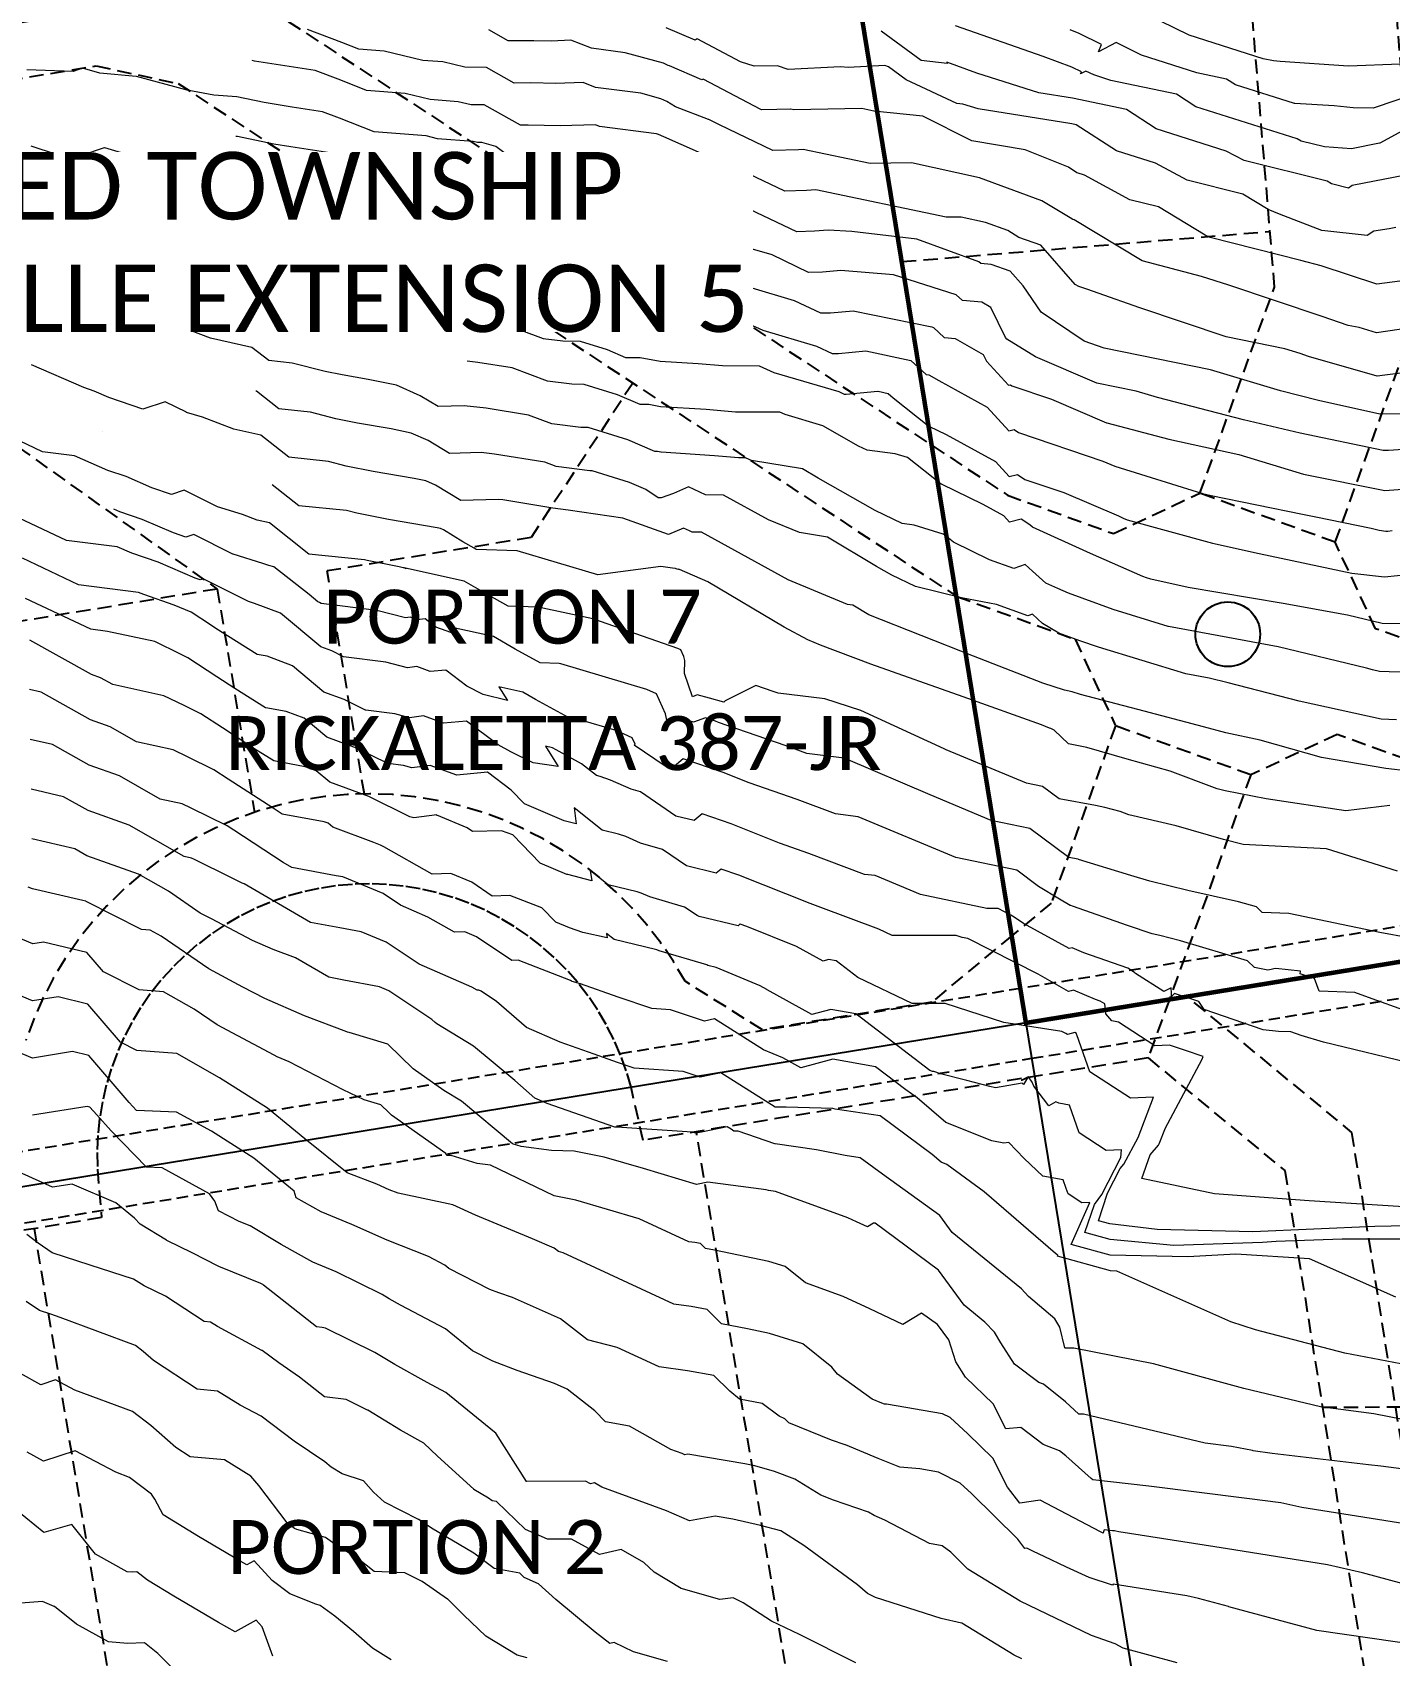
# Model space of a CAD drawing. Header units: metres. Extents: x 5688 to 19740, y -52 to 3406.
# Drawn here: x 7693 to 7994.7, y 1074.4 to 1435.2 of the extents above; entities that cross this region are included whole.
import ezdxf
from ezdxf.enums import TextEntityAlignment as Align

# ---------------------------------------------------------------- set-up
doc = ezdxf.new("R2010")
doc.units = ezdxf.units.M
doc.linetypes.add('DASHED', pattern=[19.05, 12.7, -6.35])
doc.linetypes.add('HIDDEN', pattern=[9.525, 6.35, -3.175])
for name, color, linetype in [('Contours', 7, 'Continuous'), ('DORPNAAM', 7, 'Continuous'), ('ERFNO', 7, 'Continuous'), ('LINES', 7, 'Continuous'), ('ONDERVERDELING', 7, 'Continuous'), ('PLAASGEDEELTES', 7, 'Continuous'), ('SERV', 7, 'Continuous'), ('SITE', 7, 'Continuous')]:
    doc.layers.add(name, color=color, linetype=linetype)
doc.styles.add('CALIBRII', font='calibri.ttf')

# ---------------------------------------------------------------- blocks, each defined once
blk = doc.blocks.new('CONTOURS-CG')
at = {"layer": 'Contours', "color": 253, "lineweight": 9, "true_color": 0xa1a3a5}
for points, elevation in [([(31880.96, 253.3), (31863.1, 252.48), (31863.06, 252.48), (31852.16, 251.18), (31823.5, 246.26), (31823.23, 246.23), (31823.23, 246.23), (31815.5, 246.02), (31814.73, 246.1), (31814.07, 245.87), (31812.25, 245.91), (31800.78, 245.46), (31800.78, 245.46), (31785.61, 246.54), (31784.12, 246.67), (31781.81, 247.1), (31765.34, 252.4), (31755.77, 257.04)], 1447.5), ([(31813.58, 231.53), (31807.71, 228.35), (31807.7, 228.34), (31801.41, 227.11), (31795.43, 227.58), (31790.26, 228.85), (31789.39, 229.32), (31766.83, 236.46), (31766.83, 236.46), (31762.55, 239.23), (31762.54, 239.23), (31747.92, 242.32), (31744.15, 243.53), (31742.42, 244.37), (31741.23, 243.75), (31741.42, 244.24), (31739.3, 245.24), (31732.92, 247.64), (31713.42, 254.48)], 1448.5), ([(31811.32, 209.63), (31809.8, 209.32), (31806.4, 208.85), (31804.92, 207.85), (31794.87, 208.99), (31785.46, 212.57), (31782.95, 213.63), (31777.26, 217.07), (31777.26, 217.07), (31764.88, 220.13), (31757.85, 223.94), (31749.23, 226.67), (31749.22, 226.67), (31740.27, 232.48), (31740.27, 232.48), (31739.3, 232.68), (31718.45, 235.98), (31718.45, 235.98), (31715.05, 237.06), (31715.05, 237.06), (31713.72, 237.19), (31702.45, 242.43), (31698.5, 245.36), (31698.49, 245.36), (31697.73, 245.6), (31689.53, 245.19), (31687.88, 245.37), (31687.88, 245.37), (31676.2, 244.77), (31676.19, 244.77), (31673.83, 245.58), (31668.69, 245.52), (31665.64, 246.47), (31655.99, 251.55), (31655.53, 251.23), (31649.08, 254.04)], 1449.5), ([(31816.59, 187.65), (31807.01, 186.22), (31803.14, 187.38), (31800.69, 187.88), (31800.69, 187.88), (31794.9, 189.86), (31774.17, 196.79), (31768.12, 198.71), (31754.88, 202.2), (31739.77, 211.34), (31739.77, 211.34), (31739.49, 211.41), (31738.88, 211.75), (31732.61, 215.54), (31732.57, 215.56), (31718.72, 220.67), (31703.62, 224), (31694.41, 223.83), (31679.58, 226.96), (31679.58, 226.96), (31678.52, 226.87), (31672.84, 226.74), (31660.94, 232.41), (31658.58, 233.65), (31658.54, 233.62), (31651.19, 236.47), (31649.26, 237.66), (31647.94, 238.23), (31643.47, 239.45), (31633.38, 240.78), (31633.38, 240.78), (31630.64, 241.85), (31630.63, 241.85), (31624.55, 241.63), (31619.04, 241.75), (31615.33, 241.74), (31609.13, 245.22), (31604.35, 245.28), (31599.48, 246.43), (31595, 246.78), (31595, 246.78), (31586.38, 248.85), (31580.76, 249.3), (31580.75, 249.3), (31577, 250.77), (31569.37, 253.66)], 1450.5), ([(31818.09, 168.23), (31807.78, 168.13), (31794.08, 171.15), (31785.64, 173.33), (31770.08, 177.97), (31770.08, 177.97), (31746.45, 182.83), (31746.45, 182.83), (31742.02, 184.34), (31732.43, 190.8), (31728.45, 196.64), (31725.6, 199.91), (31721.37, 201.4), (31719.01, 201.6), (31718.57, 202), (31704.82, 207.02), (31690.36, 208.72), (31685.13, 209.05), (31682.06, 208.78), (31678.12, 208.69), (31667.69, 213.66), (31663.24, 214.97), (31651.46, 220.22), (31651.45, 220.23), (31649.94, 220.23), (31648.94, 220.32), (31647.39, 220.42), (31635.69, 222.57), (31635.69, 222.57), (31627.05, 222.5), (31627.04, 222.5), (31626.8, 222.61), (31626.45, 222.72), (31618.12, 222.91), (31617.98, 222.93), (31615.28, 223.93), (31615.47, 224.11), (31615.47, 224.11), (31615.65, 224.28), (31611.22, 227.62), (31608.09, 228.52), (31607.16, 228.54), (31606.21, 228.76), (31598.26, 229.37), (31598.26, 229.37), (31595.73, 229.98), (31584.2, 230.9), (31584.19, 230.9), (31576.5, 233.91), (31572.69, 235.35), (31565.96, 236.4), (31559.7, 237.38), (31553.68, 238.65), (31553.66, 238.65), (31548.51, 239.07), (31542.61, 240.13), (31531.31, 243.16), (31531.3, 243.16), (31523.17, 243.9), (31523.17, 243.9), (31519.34, 245.03), (31517.23, 244.33), (31506.94, 244.67)], 1451.5), ([(31816.33, 239.55), (31806.23, 236.12), (31801.84, 236.2), (31797.59, 236.69), (31788.86, 237.17), (31788.81, 237.18), (31775.63, 241.35), (31773.69, 242.61), (31773.68, 242.61), (31767.03, 244.01), (31754.75, 247.96), (31749.1, 250.71), (31745.23, 248.69), (31745.84, 250.28), (31740.91, 252.71), (31738.93, 253.55)], 1448), ([(31507.87, 227.78), (31513.49, 225.9), (31519.22, 225.71), (31524.24, 227.39), (31524.24, 227.39), (31533.36, 224.68), (31536.98, 224.35), (31542.03, 223), (31552.18, 221.17), (31553.95, 221.03), (31553.95, 221.02), (31564.01, 218.91), (31565.32, 218.7), (31575.83, 217.07), (31575.83, 217.07), (31576.02, 217.03), (31587.62, 211.98), (31588.21, 211.62), (31589.08, 211.65), (31601.75, 210.23), (31603.89, 209.88), (31619.88, 203.95), (31619.88, 203.95), (31622.13, 203.67), (31628.21, 203.53), (31628.22, 203.53), (31631.38, 202.55), (31633.56, 201.6), (31639.51, 201.65), (31647.56, 200.17), (31652.57, 199.85), (31655.76, 199.58), (31660.62, 199.56), (31668.15, 196.2), (31677.57, 193.41), (31677.57, 193.41), (31683.37, 190.64), (31683.39, 190.64), (31685.6, 190.69), (31690.68, 191.14), (31708.15, 187.56), (31708.51, 187.38), (31710.93, 185.15), (31710.94, 185.15), (31713.35, 184.95), (31719.58, 181.39), (31720.28, 179.95), (31721.14, 179.05), (31725.23, 174.55), (31725.62, 174.66), (31725.97, 174.43), (31734.76, 171.45), (31747.01, 166.2), (31747.02, 166.2), (31760.84, 162.62), (31776.4, 159.2), (31776.4, 159.2), (31790.78, 154.83), (31790.78, 154.83), (31808.85, 151.17), (31814.75, 151.62)], 1452.5), ([(31813.44, 221.29), (31801.62, 218.93), (31800.77, 218.35), (31796.98, 219.35), (31796, 219.94), (31796, 219.94), (31777.57, 224.49), (31773.62, 226.63), (31758.03, 231.56), (31758.03, 231.56), (31751.41, 235.86), (31751.41, 235.86), (31739.41, 238.39), (31731.96, 239.56), (31731.94, 239.57), (31718.17, 243.95), (31711.51, 246.41), (31711.59, 246.1), (31711.58, 246.08), (31705.8, 246.72), (31696.91, 253.3)], 1449), ([(31812.21, 197.73), (31807.08, 197.04), (31794.74, 201.12), (31790.16, 202.32), (31770.05, 207.44), (31768.93, 207.91), (31768.91, 207.91), (31758.52, 214.21), (31758.52, 214.21), (31752.19, 215.77), (31742.08, 221.25), (31740.43, 221.77), (31740.42, 221.78), (31738.53, 223.01), (31728.9, 226.88), (31717.05, 228.87), (31717.05, 228.87), (31706.14, 234.36), (31706.14, 234.36), (31695.28, 235.46), (31692.61, 236.05), (31692.6, 236.06), (31677.48, 235.77), (31676.8, 235.91), (31676.76, 235.91), (31673.7, 235.84), (31670.26, 235.8), (31670.11, 235.85), (31657.29, 242.6), (31657.04, 242.43), (31649.8, 245.53), (31649.57, 245.67), (31648.51, 246.14), (31639.97, 248.46), (31632.47, 249.45), (31632.47, 249.46), (31627.91, 251.23), (31627.9, 251.23), (31623.58, 251.07), (31619.67, 251.15), (31613.99, 251.14), (31609.66, 253.57)], 1450), ([(31506.63, 210.36), (31510.69, 210.26), (31520.04, 207.13), (31521.21, 207.1), (31529.14, 209.74), (31529.14, 209.74), (31536.8, 207.47), (31542.56, 205.27), (31542.57, 205.27), (31555.03, 202.5), (31555.04, 202.5), (31555.57, 202.08), (31556.24, 201.55), (31556.24, 201.55), (31557.94, 201.37), (31568.6, 198.59), (31570.2, 198.27), (31572.66, 197.85), (31572.66, 197.85), (31582.57, 195.8), (31591.03, 192.11), (31593.3, 190.72), (31596.64, 190.83), (31605.42, 189.84), (31611.19, 188.91), (31621.78, 184.98), (31621.78, 184.98), (31626.14, 184.43), (31630, 184.34), (31635.97, 182.49), (31640.07, 180.71), (31643.33, 180.73), (31647.74, 179.92), (31656.19, 179.38), (31661.58, 178.93), (31669.78, 178.89), (31673.06, 177.43), (31687.45, 173.17), (31687.45, 173.17), (31688.67, 172.59), (31689.13, 172.6), (31696.17, 173.23), (31696.23, 173.23), (31698.44, 172.76), (31699.53, 171.76), (31707.51, 165.48), (31711.31, 163.63), (31722.31, 157.62), (31725.37, 154.26), (31727.23, 154.76), (31728.86, 153.65), (31737.53, 150.72), (31749.64, 145.51), (31750.71, 145.03), (31751.59, 144.64), (31770.57, 139.47), (31780.89, 137.16), (31801.52, 132.83), (31808.81, 131.96), (31817.46, 132.84)], 1453.5), ([(31818.91, 178.04), (31808.83, 176.8), (31807.17, 176.55), (31791.92, 180.95), (31790.01, 181.66), (31786.61, 182.67), (31773.57, 185.35), (31773.57, 185.35), (31754.38, 191.75), (31745.15, 195.07), (31742.83, 195.87), (31741.5, 196.31), (31740.85, 196.48), (31740.05, 196.96), (31732.41, 205.69), (31732.41, 205.69), (31727.48, 207.44), (31725.01, 208.93), (31720.05, 210.76), (31714.64, 211.95), (31711.35, 211.89), (31682.35, 218.01), (31682.35, 218.01), (31680.29, 217.82), (31675.48, 217.71), (31662.75, 223.78), (31660.79, 224.36), (31648.56, 229.81), (31647.36, 230.33), (31646.97, 230.43), (31634.3, 232.11), (31634.29, 232.11), (31633.36, 232.48), (31625.51, 232.19), (31618.4, 232.34), (31616.68, 232.34), (31608.61, 236.87), (31605.75, 236.91), (31602.85, 237.59), (31596.63, 238.08), (31596.63, 238.08), (31591.06, 239.42), (31582.48, 240.1), (31582.47, 240.1), (31576.75, 242.34), (31571.03, 244.51), (31566.27, 245.24), (31557.54, 246.62), (31557.09, 246.71)], 1451), ([(31819.44, 160.73), (31809.7, 160.06), (31809.7, 160.06), (31808.52, 160.05), (31790.07, 163.89), (31777.46, 166.89), (31758.34, 171.83), (31753.56, 173.26), (31753.54, 173.26), (31744.85, 175.05), (31744.84, 175.05), (31731.18, 180.9), (31724.85, 184.84), (31724.55, 185.16), (31721.26, 191.86), (31721.25, 191.87), (31719.23, 193.02), (31714.98, 193.37), (31714.97, 193.37), (31713.54, 194.69), (31699.65, 199.08), (31687.9, 200.1), (31683.83, 199.73), (31680.76, 199.66), (31672.63, 203.53), (31665.7, 205.59), (31656.05, 209.89), (31656.03, 209.89), (31652.85, 209.91), (31650.76, 210.08), (31647.48, 210.29), (31637.6, 212.11), (31637.6, 212.11), (31630.31, 212.05), (31630.3, 212.05), (31629.09, 212.58), (31627.34, 213.12), (31620.13, 213.29), (31618.93, 213.44), (31600.23, 220.37), (31599.92, 220.42), (31594.78, 220.99), (31585.91, 221.7), (31576.25, 225.48), (31574.35, 226.2), (31565.64, 227.55), (31561.86, 228.15), (31553.82, 229.84), (31553.81, 229.84), (31553.46, 229.87)], 1452), ([(31528.73, 199.53), (31523.27, 197.7), (31516.77, 199.94), (31512.11, 201.5), (31510.94, 201.53), (31510.94, 201.53), (31497.95, 206.16)], 1454), ([(31817.18, 110.77), (31809.81, 110.9), (31807.65, 110.98), (31806.12, 111.32), (31804.79, 111.66), (31785.18, 116.46), (31760.73, 120.93), (31760.72, 120.93), (31748.46, 124.76), (31738.55, 128.33), (31736.16, 129.39), (31733.51, 130.57), (31730.51, 133.28), (31728.92, 134.73), (31726.37, 133.86), (31720.99, 135.75), (31712.95, 139.67), (31710.71, 141.44), (31710.7, 141.44), (31704.22, 143.48), (31701.58, 143.82), (31701.57, 143.82), (31695.56, 146.71), (31682.85, 153.92), (31679.41, 155.99), (31668.03, 157.81), (31667.51, 158.03), (31666.76, 158.44), (31665.14, 158.46), (31659.81, 158.91), (31648.01, 159.66), (31647.92, 159.67), (31647.15, 159.82), (31646.59, 159.81), (31640.55, 162.43), (31631.77, 165.16), (31630.14, 165.19), (31623.69, 166.01), (31618.5, 167.93), (31609.08, 169.46), (31604.2, 170.01), (31598.38, 169.82), (31594.44, 172.24), (31589.11, 174.56), (31582.88, 175.85), (31577.06, 176.85), (31573.28, 177.6), (31565.97, 179.51), (31565.96, 179.51), (31560.73, 180.05), (31557, 182.99), (31547.77, 185.04), (31537.04, 189.13), (31535.53, 189.59), (31533.54, 190.59), (31526.44, 188.22), (31515.54, 191.97), (31514.8, 192.29), (31514.8, 192.29), (31514.27, 192.48), (31506.93, 195.66)], 1454.5), ([(31577.86, 206.71), (31579.29, 206.41), (31589.33, 202.05), (31590.75, 201.17), (31592.86, 201.24), (31603.59, 200.03), (31607.54, 199.39), (31620.83, 194.47), (31620.83, 194.47), (31624.13, 194.05), (31629.09, 193.94), (31629.11, 193.94), (31633.67, 192.52), (31636.82, 191.16), (31641.42, 191.19), (31647.65, 190.05), (31654.38, 189.62), (31658.67, 189.25), (31665.2, 189.22), (31670.6, 186.82), (31682.51, 183.29), (31682.51, 183.29), (31686.03, 181.61), (31687.37, 181.64), (31693.45, 182.19), (31703.47, 180.07), (31706.9, 176.92), (31706.9, 176.92), (31707.47, 176.88), (31709.68, 175.61), (31720.47, 169.73), (31725.3, 164.41), (31726.42, 164.71), (31727.41, 164.04), (31746.13, 157.71), (31748.8, 156.57), (31748.8, 156.57), (31768.33, 150.53), (31770.28, 150.04), (31790.53, 145.88), (31793.52, 145.33), (31805.82, 142.84), (31807.61, 142.39), (31807.61, 142.38), (31809.09, 142.11), (31809.55, 142.16), (31810.49, 142.3)], 1453), ([(31819.28, 88.19), (31809.08, 89.37), (31794.78, 91.8), (31781.13, 95.69), (31773.52, 97.33), (31768.53, 98.63), (31753.91, 102.51), (31741.23, 105.83), (31741.21, 105.83), (31739.38, 106.46), (31737.65, 106.8), (31732.81, 108.36), (31717.43, 114.36), (31694.15, 123.51), (31690.57, 125.66), (31690.56, 125.66), (31689.4, 125.85), (31676.21, 131.32), (31656.97, 141.91), (31654.9, 141.93), (31654.25, 142.23), (31652.95, 142.84), (31652.94, 142.84), (31649.64, 141.39), (31639.43, 145.06), (31627.32, 146.77), (31623.93, 147.26), (31612.76, 149.07), (31612.75, 149.08), (31611.76, 149.19), (31603.47, 148.92), (31597.85, 152.37), (31595.66, 153.32), (31593.09, 153.85), (31583.93, 155.43), (31577.97, 156.61), (31574.01, 157.64), (31573.99, 157.65), (31565.21, 158.55), (31558.97, 163.48), (31552.96, 164.81), (31545.98, 167.47), (31542.45, 168.54), (31542.43, 168.55), (31537.75, 170.9), (31532.78, 169.25), (31525.16, 171.87), (31521.91, 173.27), (31519.62, 174.06), (31519.62, 174.06), (31508.02, 179.11)], 1455.5), ([(31812.6, 121.57), (31808.3, 121.58), (31808.28, 121.58), (31800.54, 123.48), (31786.24, 126.09), (31765.17, 129.62), (31756.86, 131.46), (31756.86, 131.46), (31755.87, 131.77), (31755.06, 132.06), (31743.43, 137.21), (31730.51, 142.99), (31729.92, 143.53), (31728.03, 144.81), (31725.44, 144.11), (31725.44, 144.11), (31724.16, 145.52), (31719.55, 148.03), (31710.28, 152.55), (31710.23, 152.57), (31702.73, 158.48), (31702.73, 158.49), (31700.02, 159.34), (31693.74, 160.14), (31693.74, 160.14), (31691.82, 161.06), (31683.93, 165.55), (31683.91, 165.56), (31675.51, 168.04), (31674.36, 168.55), (31664.49, 168.6), (31658, 169.15), (31647.83, 169.8), (31645.25, 170.27), (31645.24, 170.27), (31643.33, 170.26), (31638.26, 172.46), (31630.88, 174.75), (31628.14, 174.81), (31622.74, 175.5), (31614.84, 178.42), (31607.25, 179.65), (31604.89, 179.92)], 1454), ([(31811.68, 66.56), (31795.89, 71.5), (31777.37, 72.52), (31773, 73.62), (31762.49, 76.62), (31762.49, 76.62), (31751.91, 79.07), (31751.91, 79.07), (31749.99, 79.8), (31746.59, 80.75), (31744.5, 81.17), (31736.43, 82.65), (31732.79, 85.37), (31729.2, 86.12), (31711.34, 93.55), (31710.91, 93.76), (31692.4, 102.3), (31684.39, 104.84), (31684.39, 104.84), (31673.98, 106.1), (31672.89, 106.51), (31669.04, 107.84), (31662.21, 104.4), (31661.9, 104.11), (31658.69, 104.99), (31656.02, 105.76), (31654.97, 105.29), (31653.16, 110.52), (31653.21, 113.36), (31653.01, 114.3), (31652.36, 115.74), (31651.67, 116.06), (31632.76, 122.63), (31620.63, 125.24), (31613.97, 125.49), (31613.96, 125.49), (31610.94, 127.14), (31604.17, 131.05), (31591.16, 133.88), (31591.21, 133.8), (31590.98, 133.89), (31590.85, 133.98), (31590.76, 133.97), (31590.68, 134), (31590.63, 133.99), (31589.73, 134.22), (31582.65, 135.62), (31582.65, 135.62), (31582.01, 135.78), (31569.69, 137.05), (31560.93, 143.96), (31558.16, 144.58), (31554.93, 145.81), (31549.35, 147.51), (31549.33, 147.51), (31541.96, 151.22), (31539.13, 150.28), (31534.78, 151.77), (31529.02, 154.25), (31524.97, 155.65), (31524.97, 155.65), (31517.56, 158.88), (31517.53, 158.88), (31510.43, 159.76), (31510.43, 159.76), (31503.77, 162.92)], 1456.5), ([(31811.47, 100.23), (31808.06, 100.38), (31789.82, 104.33), (31774.01, 108.42), (31769.82, 109.45), (31764.6, 110.4), (31764.59, 110.4), (31745.19, 116.36), (31741.06, 117.75), (31736.39, 119.43), (31732.72, 121.64), (31730.5, 123.67), (31729.53, 123.34), (31722.53, 125.81), (31714.73, 127.3), (31704.49, 129.85), (31699.29, 132.35), (31695.87, 134.29), (31684.98, 140.82), (31678.72, 141.83), (31671.86, 144.67), (31661.86, 150.17), (31657.83, 150.23), (31656.57, 150.81), (31654.03, 151.99), (31654.02, 151.99), (31650.74, 150.54), (31647.95, 149.56), (31647.32, 149.56), (31644.54, 151.37), (31640.93, 152.99), (31632.66, 155.56), (31632.15, 155.57), (31632.15, 155.57), (31624.64, 156.52), (31622.15, 157.45), (31610.91, 159.27), (31607.98, 159.6), (31600.93, 159.37), (31596.15, 162.3), (31592.38, 163.94), (31587.98, 164.85), (31580.5, 166.14), (31575.62, 167.1), (31569.99, 168.58), (31569.97, 168.58), (31562.97, 169.3), (31557.99, 173.23), (31557.89, 173.25)], 1455), ([(31813.06, 35.67), (31806.04, 38.21), (31802.17, 39.63), (31794.28, 39.87), (31793.25, 42.69), (31790.02, 43.72), (31790.08, 44.31), (31784.61, 44.92), (31784.15, 44.89), (31783.57, 44.75), (31782.82, 44.58), (31782.82, 44.58), (31779.9, 45.15), (31778.3, 46.63), (31763.43, 51.11), (31758.81, 52.29), (31757.1, 52.66), (31751.63, 54.49), (31739.4, 58.81), (31739.02, 58.96), (31738.93, 58.94), (31736.52, 60.32), (31731.89, 63.15), (31727.03, 66.78), (31713.5, 69.61), (31691.81, 78.66), (31691.81, 78.66), (31686.77, 79.28), (31678.18, 82.52), (31667.51, 86.2), (31667.51, 86.2), (31661.79, 88.48), (31661.79, 88.48), (31652.9, 91.54), (31650.45, 89.49), (31648.87, 89.88), (31641.98, 94.59), (31642.18, 94.76), (31641.53, 96.22), (31637.96, 97.86), (31629.93, 100.23), (31628.21, 100.3), (31620.05, 104.73), (31617.26, 106.34), (31611.91, 107.51), (31613.8, 104.51), (31608.42, 105.81), (31604.81, 107.71), (31600.1, 111.28), (31596.66, 110.94), (31593.65, 112.04), (31593.65, 112.04), (31591.58, 111.78), (31586.75, 113.01), (31577.36, 114.22), (31577.35, 114.22), (31574.77, 115.51), (31572.31, 116.41), (31563.36, 123.91), (31557.56, 126.07), (31556.24, 126.48), (31546.18, 131.54), (31545.47, 131.3), (31544.4, 131.68), (31536.14, 135.23), (31530.32, 137.24), (31530.32, 137.24), (31527.06, 138.66), (31515.79, 140.04), (31515.79, 140.04), (31505.24, 145.06)], 1457.5), ([(31809.99, 81.2), (31800.21, 79.96), (31782.49, 82.63), (31773.35, 84.43), (31771.61, 84.84), (31761.12, 88.82), (31751.57, 91.47), (31742.6, 94.03), (31738.51, 94.86), (31735.35, 97.9), (31734.59, 98.27), (31734.34, 98.35), (31732.5, 99.07), (31715.12, 105.34), (31694.62, 112.59), (31683.39, 116.79), (31683.39, 116.79), (31680.56, 117.97), (31675.35, 120.83), (31658.38, 130.86), (31652.07, 133.64), (31651.96, 133.64), (31651.86, 133.69), (31651.69, 133.61), (31651.14, 133.81), (31650.5, 133.9), (31647.93, 134.27), (31633.92, 132.43), (31633.92, 132.43), (31615.98, 137.74), (31606.84, 138.08), (31606.84, 138.08), (31606.38, 138.34), (31603.91, 139.76), (31599.56, 142.43), (31598.93, 142.7), (31598.19, 142.85), (31587.36, 144.72), (31580.31, 146.11), (31578, 146.72), (31567.45, 147.8), (31561.53, 152.47)], 1456), ([(31814.2, 51.77), (31807.78, 52.91), (31787.52, 57.14), (31787.48, 57.14), (31781.61, 57.41), (31780.3, 58.61), (31776.36, 59.76), (31765.07, 62.24), (31756.6, 64.38), (31752.37, 65.59), (31740.72, 69.19), (31740.65, 69.21), (31738.59, 69.58), (31729.91, 76.07), (31721.35, 77.86), (31707.78, 83.53), (31689.03, 91.5), (31688.1, 91.75), (31688.1, 91.75), (31680.38, 92.69), (31675.53, 94.52), (31660.73, 99.62), (31660.72, 99.62), (31660.06, 99.89), (31660.06, 99.89), (31657.86, 100.64), (31655.16, 99.67), (31652.43, 100.47), (31652.43, 100.47), (31649.46, 99.12), (31648.92, 101.57), (31646.95, 105.98), (31644.81, 106.96), (31625.65, 112.67), (31625.28, 112.73), (31621.09, 112.89), (31621.08, 112.89), (31615.49, 115.93), (31610.72, 118.7), (31601.54, 120.7), (31602.51, 119.16), (31597.89, 120.8), (31595.48, 122.63), (31593.71, 122.46), (31592.17, 123.02), (31592.16, 123.02), (31591.11, 122.89), (31584.77, 124.51), (31572.43, 126.09), (31572.42, 126.09), (31572.03, 126.29), (31571.65, 126.43), (31569.73, 128.04), (31561.91, 134.21), (31560.75, 134.47), (31559.41, 134.98), (31552.8, 136.99), (31552.78, 137), (31544.07, 141.38), (31542.3, 140.79), (31539.59, 141.73), (31532.58, 144.74), (31527.65, 146.44), (31527.65, 146.44), (31526.3, 147.03)], 1457), ([(31813.06, -8.01), (31792.04, -6.69), (31771.02, -5.16), (31754.84, -1.74), (31756.68, 3.49), (31758.51, 5.67), (31758.66, 5.98), (31760.07, 9.54), (31760.07, 9.54), (31760.58, 10.49), (31768.22, 24.75), (31768.49, 25.36), (31764.58, 26.72), (31760.97, 27.89), (31757.76, 27.77), (31757.75, 27.77), (31749.63, 33.03), (31748.18, 33.32), (31746.8, 34.86), (31746.8, 35.06), (31746.58, 37.05), (31745.56, 37.71), (31744.53, 38.08), (31739.63, 40.11), (31739.12, 39.99), (31738.51, 39.84), (31738.5, 39.84), (31731.82, 43.66), (31716.15, 51.64), (31714.87, 51.84), (31713.58, 52.26), (31699.33, 52.24), (31699.33, 52.24), (31696.35, 53.67), (31683.47, 58.53), (31681.08, 59.36), (31681.07, 59.36), (31665.26, 65.67), (31665.26, 65.67), (31661.3, 67.03), (31660.21, 66.12), (31653.6, 67.75), (31648.3, 71.37), (31643.36, 72.8), (31640.13, 74.24), (31638.52, 74.81), (31634.89, 75.69), (31628.61, 80.67), (31629.1, 77.07), (31626.45, 77.76), (31617.63, 81.51), (31614.61, 84.59), (31609.35, 88.58), (31602.56, 87.91), (31596.61, 90.07), (31596.61, 90.07), (31592.53, 89.56), (31590.72, 90.03), (31587.19, 90.48), (31580.25, 93.94), (31573.66, 96.36), (31573.64, 96.37), (31568.64, 100.56), (31564.63, 102.06), (31560.06, 102.89), (31560.05, 102.9), (31553.23, 107.18), (31549.23, 109.79), (31542.76, 113.97), (31541.14, 114.77), (31535.4, 117.59), (31524.87, 119.87), (31521.16, 120.32), (31506.7, 127.2)], 1458.5), ([(31816.04, 23.52), (31795.24, 28.56), (31790.29, 30.03), (31790.29, 30.03), (31787.96, 30.89), (31785.21, 30.97), (31781.83, 31.32), (31768.72, 35.81), (31767.54, 37.59), (31767.54, 37.59), (31762.08, 39.38), (31761.45, 38.71), (31761.45, 39.48), (31761.39, 40.63), (31759.69, 39.79), (31753.46, 43.81), (31753.24, 44.02), (31751.74, 44.99), (31741.96, 48.44), (31739.32, 49.54), (31738.71, 49.39), (31728.55, 54.91), (31726.48, 56.37), (31725.71, 56.81), (31722.89, 58.25), (31720.37, 58.27), (31705.66, 61.35), (31695.53, 65.58), (31695.53, 65.58), (31693.17, 65.86), (31680.82, 70.53), (31674.29, 72.78), (31674.29, 72.78), (31663.53, 77.07), (31663.53, 77.07), (31657.1, 79.28), (31655.33, 77.81), (31651.24, 78.82), (31643.39, 84.17), (31641.29, 84.78), (31636.7, 86.81), (31634.42, 87.63), (31633.58, 87.84), (31630.28, 90.45), (31624.61, 93.53), (31623.81, 93.99), (31622.28, 94.33), (31625.1, 89.87), (31619.53, 90.64), (31614.57, 93.09), (31611.72, 94.62), (31604.73, 99.93), (31599.61, 99.43), (31595.13, 101.06), (31595.13, 101.06), (31592.06, 100.67), (31588.74, 101.52), (31582.29, 102.35), (31582.27, 102.35), (31577.51, 104.73), (31573.01, 106.37), (31572.98, 106.39), (31566, 112.24), (31560.41, 114.32), (31558.19, 114.73), (31549.01, 120.51), (31547.99, 121.17), (31543.46, 124.1), (31539.69, 125.72), (31533, 128.03), (31533, 128.03), (31531.82, 128.54), (31518.48, 130.18), (31518.48, 130.18), (31505.97, 136.13)], 1458), ([(31821.14, -12.12), (31806.64, -12.37), (31779.5, -13.57), (31758.22, -13.09), (31747.72, -11.81), (31745.23, -11.11), (31747.21, -5.01), (31750.05, 0.46), (31750.83, 1.47), (31754, 7.4), (31757.45, 16.33), (31752.34, 16.13), (31743.3, 21.99), (31740.4, 30.22), (31740.34, 30.35), (31740.32, 30.52), (31739.94, 30.68), (31738.29, 30.29), (31738.29, 30.3), (31737.92, 30.5), (31737.06, 30.94), (31724.13, 32.91), (31711.1, 37.14), (31711.1, 37.14), (31703.8, 37.14), (31703.8, 37.14), (31691.71, 42.92), (31686.86, 46.62), (31686.85, 46.63), (31685.21, 46.92), (31683.96, 46.59), (31678.06, 49.85), (31666.99, 54.26), (31665.51, 54.78), (31665.5, 54.78), (31665.09, 54.43), (31656.45, 56.47), (31655.96, 56.69), (31653.2, 58.57), (31645.44, 60.83), (31643.56, 61.66), (31642.62, 61.99), (31636.2, 63.54), (31632.23, 66.7), (31632.54, 64.42), (31627.22, 65.8), (31627.04, 65.86), (31621.1, 68.38), (31614.97, 74.61), (31614.97, 74.61), (31612.47, 75.57), (31606.04, 75.37), (31606.03, 75.38), (31604.82, 76.19), (31598.12, 79.01), (31597.95, 79.01), (31598.09, 79.09), (31598.09, 79.09), (31593.01, 78.46), (31592.7, 78.53), (31592.12, 78.61), (31582.99, 83.16), (31574.32, 86.34), (31574.31, 86.35), (31571.28, 88.89), (31568.86, 89.79), (31561.91, 91.06), (31561.9, 91.07), (31557.46, 93.86), (31550.47, 98.41), (31545.66, 101.52), (31541.92, 103.36), (31537.44, 105.56), (31526.06, 108.03), (31526.06, 108.03), (31523.36, 109.57), (31521.35, 110.28), (31507.65, 117.94)], 1459), ([(31818.25, -15.2), (31799.38, -15.2), (31784.67, -15.75), (31781.67, -15.93), (31761.94, -16.64), (31747.76, -15.31), (31742.17, -13.74), (31744.34, -7.54), (31745.92, -5.32), (31750.14, 2.92), (31750.35, 4.63), (31746.94, 4.49), (31740.89, 8.42), (31738.72, 14.56), (31738.72, 14.57), (31736.37, 15), (31735.7, 15.29), (31734.15, 14.38), (31730.83, 18.77), (31730.47, 19.65), (31729.65, 20.83), (31729.63, 20.84), (31729.56, 20.83), (31728.27, 20.17), (31727.98, 20.1), (31728.27, 20.15), (31729.39, 20.67), (31728.53, 19.15), (31728.32, 19.37), (31728.32, 19.37), (31728.21, 19.48), (31722.27, 18.43), (31721.05, 18.69), (31715.94, 20.01), (31710.11, 21.54), (31708.61, 22.03), (31708.27, 22.03), (31707.69, 22.3), (31691.26, 34.83), (31691.25, 34.84), (31685.69, 35.85), (31681.49, 34.73), (31681.48, 34.73), (31671.56, 40.18), (31671.44, 40.27), (31670.02, 41.05), (31660.19, 45.16), (31658.32, 45.62), (31658.11, 45.77), (31647.51, 48.85), (31646.99, 49.08), (31646.73, 49.17), (31637.52, 51.4), (31635.85, 52.72), (31635.98, 51.76), (31630.6, 52.95), (31627.63, 53.95), (31624.57, 55.25), (31621.42, 58.45), (31621.42, 58.45), (31614.33, 61.17), (31610.41, 61.05), (31610.4, 61.05), (31605.88, 64.1), (31601.24, 66.05), (31597.09, 65.92), (31597.08, 65.92), (31586.33, 71.98), (31585.85, 72.18), (31585.56, 72.38), (31584.12, 72.97), (31574.97, 76.33), (31573.92, 77.21), (31573.08, 77.53), (31563.76, 79.23), (31563.76, 79.23), (31561.69, 80.54), (31551.72, 87.03), (31548.57, 89.07), (31542.69, 91.97), (31539.49, 93.54), (31531.34, 95.3), (31531.34, 95.3), (31525.47, 98.66), (31521.1, 100.21), (31510.15, 106.33), (31510.15, 106.33), (31507.55, 106.94)], 1459.5), ([(31811.3, -28.14), (31792.12, -19.61), (31792.11, -19.61), (31775.73, -18.54), (31765.04, -19.11), (31747.8, -18.8), (31739.12, -16.37), (31743.26, -7.08), (31741.53, -7.14), (31738.47, -5.16), (31738.05, -3.96), (31737.38, -2.05), (31737.37, -2.05), (31732.85, -1.22), (31728.71, 2.71), (31725.27, 6.28), (31724.19, 6.09), (31721.46, 6.67), (31711.28, 10.73), (31704.91, 16.19), (31702.35, 17.94), (31695.66, 23.05), (31686.17, 24.77), (31679, 22.87), (31679, 22.87), (31675.05, 25.05), (31670.7, 26.87), (31670.7, 26.87), (31659.81, 33.72), (31657.61, 33.26), (31650.06, 35.78), (31645.91, 36.08), (31645.91, 36.08), (31638.43, 38.59), (31630.08, 41.55), (31628.22, 42.04), (31628.04, 42.11), (31627.86, 42.3), (31616.18, 46.77), (31614.78, 46.73), (31606.93, 52.01), (31604.36, 53.09), (31602.07, 53.02), (31602.06, 53.02), (31596.11, 56.37), (31590.01, 59.03), (31590.01, 59.03), (31586.19, 61.59), (31586.19, 61.59), (31577.23, 65.29), (31575.73, 65.57), (31575.72, 65.57), (31565.9, 67.36), (31563.96, 68.49), (31552.96, 75.65), (31551.47, 76.61), (31543.46, 80.56), (31541.53, 81.51), (31536.63, 82.57), (31536.62, 82.57), (31527.58, 87.74), (31520.84, 90.14), (31512.64, 94.72), (31512.64, 94.72), (31507.73, 95.87)], 1460), ([(31820.17, -44.43), (31799.99, -40.52), (31780.1, -35.39), (31774.63, -33.57), (31749.31, -22.32), (31749.3, -22.32), (31747.85, -22.29), (31736.07, -19), (31736.17, -18.78), (31736.13, -18.78), (31736.06, -18.73), (31736.03, -18.66), (31735.92, -18.64), (31735.66, -18.39), (31719.77, -4.67), (31711.45, 1.41), (31710.25, 1.89), (31710.25, 1.89), (31708.22, 3.63), (31696.67, 12.2), (31686.68, 13.71), (31686.14, 13.81), (31675.78, 14.14), (31673.34, 14.11), (31661.23, 21.74), (31661.23, 21.74), (31656.62, 20.78), (31652.9, 22.01), (31642, 22.82), (31642, 22.82), (31638.3, 24.06), (31633.09, 25.91), (31625.52, 28.53), (31618.03, 31.81), (31611.37, 37.64), (31607.98, 39.92), (31607.48, 40.13), (31607.04, 40.12), (31605.9, 40.76), (31594.16, 45.88), (31594.16, 45.89), (31586.82, 50.8), (31586.82, 50.8), (31581.31, 53.07), (31576.57, 53.98), (31570.01, 55.17), (31555.28, 63.74), (31554.81, 63.92), (31554.36, 64.11), (31552.46, 65.1), (31544.23, 69.16), (31543.58, 69.49), (31541.91, 69.84), (31541.91, 69.85), (31529.69, 76.83), (31520.59, 80.07), (31515.14, 83.11), (31515.13, 83.11), (31507.91, 84.8)], 1460.5), ([(31815.88, -55.87), (31806.39, -54.04), (31794.53, -52.49), (31794.53, -52.49), (31777.49, -48.43), (31757.4, -42.92), (31739.73, -39.43), (31739.73, -39.42), (31737.8, -39.42), (31737.72, -39.39), (31736.62, -34.76), (31735.49, -32.89), (31729.66, -27.94), (31728.07, -26.26), (31728.07, -26.26), (31712.65, -13.72), (31712.65, -13.72), (31709.93, -9.97), (31709.93, -9.97), (31697.17, -0.77), (31692.24, 2.88), (31688.87, 3.39), (31682.48, 4.62), (31682.48, 4.62), (31673.3, 5.94), (31673.26, 5.95), (31665.1, 8.81), (31665.1, 8.81), (31664.17, 8.8), (31663.51, 9.21), (31662.65, 9.76), (31662.64, 9.76), (31656.96, 8.57), (31655.66, 8.33), (31654.87, 8.57), (31638.14, 9.68), (31637.97, 9.68), (31637.7, 9.69), (31622.62, 14.93), (31619.86, 16.13), (31615.42, 20.02), (31606.23, 27.7), (31598.14, 32.63), (31597.71, 32.93), (31596.99, 33.62), (31587.45, 40.01), (31585.39, 40.86), (31577.42, 42.38), (31574.12, 42.98), (31566.7, 47.29), (31561.76, 49.17), (31557.12, 51.17), (31548.01, 55.95), (31545.53, 57.27), (31538.45, 62.12), (31531.8, 65.92), (31520.33, 69.99), (31517.64, 71.5), (31517.63, 71.5), (31508.08, 73.73)], 1461), ([(31822.7, -67.59), (31807.95, -65.69), (31805.22, -65.36), (31783.8, -62.87), (31779.59, -62.25), (31779.42, -62.22), (31774.74, -61.32), (31768.89, -60.56), (31768.88, -60.56), (31741.85, -54.11), (31741.85, -54.11), (31740.85, -54.11), (31737.83, -51.39), (31732.97, -47.47), (31731.91, -47.07), (31726.55, -43), (31723.52, -38.23), (31722.06, -35.87), (31719.94, -33.64), (31715.34, -29.9), (31715.33, -29.89), (31709.67, -22.08), (31709.67, -22.08), (31695.56, -11.68), (31695.22, -11.66), (31693.83, -12.5), (31691.42, -11.35), (31689.49, -10.45), (31673.37, -4.65), (31671.87, -4.43), (31671.35, -4.25), (31658.33, -2.58), (31655.82, -3.05), (31655.82, -3.05), (31644.03, 0.45), (31635.28, 3.03), (31628.65, 4.33), (31626.12, 4.4), (31623.62, 4.49), (31616.85, 5.4), (31614.9, 5.99), (31603.61, 15.42), (31599.66, 17.83), (31592.87, 22.64), (31587.23, 28.12), (31587.21, 28.14), (31578.61, 30.72), (31578.27, 30.78), (31578.23, 30.79), (31578.12, 30.85), (31568.71, 34.43), (31559.88, 38.24), (31554.98, 40.81), (31547.39, 44.84), (31536.81, 52.09), (31534.38, 53.47), (31532.45, 53.61), (31520.14, 59.83), (31520.09, 59.9), (31519.43, 60.06), (31508.26, 62.66), (31507.23, 63.02)], 1461.5), ([(31827.31, -80.71), (31790.43, -74.86), (31785.73, -73.83), (31785.73, -73.83), (31778.15, -72.85), (31756.42, -70.15), (31743.97, -68.7), (31743.96, -68.72), (31743.54, -68.39), (31737.94, -63.35), (31736.56, -62.24), (31732.9, -60.85), (31727.92, -57.08), (31724.59, -57.36), (31721.8, -51.85), (31715.67, -45.9), (31713.47, -42.45), (31711.9, -37.62), (31711.9, -37.62), (31709.41, -34.19), (31705.89, -31.65), (31701.67, -34.19), (31694.35, -30.69), (31688.46, -27.94), (31680.07, -24.93), (31680.04, -24.92), (31675.54, -21.28), (31675.54, -21.28), (31671.95, -20.16), (31659.84, -17.69), (31657.83, -17.31), (31656.69, -16.19), (31656.69, -16.19), (31655.45, -15.97), (31654.12, -15.78), (31643.12, -10.68), (31628.98, -6.52), (31624.21, -5.59), (31624.18, -5.58), (31610.02, 1.22), (31610.02, 1.22), (31607.06, 1.63), (31601.3, 3.36), (31601.29, 3.36), (31600.39, 3.41), (31600.08, 3.82), (31588.04, 12.35), (31587.46, 12.91), (31585.69, 14.63), (31585.67, 14.64), (31581.92, 15.77), (31577.27, 17.98), (31565.28, 24.17), (31565.27, 24.17), (31562.63, 25.31), (31562.63, 25.31), (31561.96, 25.66), (31549.24, 32.42), (31544.16, 35.9), (31537.34, 39.77), (31531.93, 40.16), (31523.98, 44.19), (31520.32, 48.46), (31520.31, 48.46), (31510.67, 50.8), (31508.3, 50.41), (31508.29, 50.41), (31495.18, 55.88)], 1462), ([(31824.73, -95.04), (31803.86, -89.37), (31796.08, -87.6), (31775.27, -84.23), (31771.05, -83.62), (31749.75, -80.26), (31749.02, -80.13), (31748.76, -80.07), (31748.35, -80.02), (31746.47, -79.79), (31746.32, -80.26), (31746.21, -80.55), (31745.64, -80.3), (31732.2, -73.26), (31727.7, -73.92), (31727.69, -73.92), (31724.98, -70.32), (31721.71, -63.87), (31721.71, -63.87), (31716.13, -58.45), (31712.25, -54.86), (31710.55, -54.01), (31698.1, -51.91), (31697.6, -51.87), (31697.06, -51.66), (31694.92, -50.76), (31687.19, -45.23), (31685.89, -43.64), (31679.46, -38.45), (31672.1, -36.15), (31667.18, -35.15), (31661.43, -34.04), (31658.18, -30.84), (31658.18, -30.84), (31654.63, -30.21), (31650.82, -29.69), (31626.17, -18.25), (31625.12, -17.98), (31624.16, -17.23), (31619.39, -15.14), (31606.72, -9.88), (31606.72, -9.88), (31601.64, -7.58), (31589.55, -5.02), (31587.55, -4.23), (31584.76, -2.99), (31584.76, -2.99), (31578.19, -0.51), (31568.79, 7.1), (31560.5, 13.91), (31549.82, 20.67), (31540.3, 26.08), (31531.41, 26.72), (31527.81, 28.54), (31520.54, 37.02), (31520.54, 37.03), (31513.91, 38.63), (31508.26, 37.72), (31508.26, 37.72), (31498.95, 41.63)], 1462.5), ([(31817.32, -105.57), (31793.71, -102.22), (31793.71, -102.22), (31774.17, -96.91), (31774.07, -96.88), (31767.42, -95.07), (31764.84, -94.48), (31748.45, -91.88), (31748.35, -92.15), (31743.13, -90.39), (31738.12, -88.11), (31733.14, -85.77), (31730.78, -84.66), (31729.3, -83.88), (31728.8, -83.95), (31727.25, -81.89), (31716.96, -71.76), (31714.44, -69.44), (31709.6, -66.99), (31705.48, -66.3), (31701.04, -65.9), (31696.21, -63.98), (31688.95, -60.95), (31688.91, -60.94), (31685.84, -59.89), (31676.33, -56.06), (31675.45, -55.16), (31674.21, -54.56), (31670.47, -51.76), (31670.45, -51.75), (31665.36, -50.8), (31665.36, -50.8), (31663.23, -49), (31659.66, -45.49), (31653.81, -44.45), (31647.53, -43.6), (31638.21, -39.27), (31631.61, -37.57), (31631.6, -37.57), (31625.63, -32.9), (31614.95, -28.21), (31611.88, -27.13), (31609.9, -26.39), (31600.79, -21.72), (31599.88, -20.98), (31596.28, -19.09), (31587.06, -15.45), (31579.2, -11.95), (31572.38, -9.14), (31566.85, -6.04), (31566.36, -4.53), (31557.43, 2.8), (31548, 8.79), (31547.99, 8.79), (31540.27, 13.01), (31531.37, 13.41), (31531.36, 13.41), (31529.72, 15.14), (31520.76, 25.59), (31517.14, 26.47), (31508.23, 25.03), (31508.23, 25.03), (31503.11, 27.18)], 1463), ([(31762.69, -109.4), (31750.69, -106.13), (31748.92, -105.14), (31743.66, -103.27), (31727.79, -95.71), (31716.13, -88.58), (31712.34, -84.76), (31710.46, -83.38), (31707.64, -82.86), (31697.73, -77.69), (31695.36, -76.6), (31695.36, -76.6), (31694.04, -75.88), (31686.32, -73.25), (31683.51, -72.12), (31677.71, -68.56), (31677.71, -68.56), (31673.17, -66.84), (31668.77, -65.63), (31666.55, -65.13), (31653.89, -63.02), (31653.24, -63.13), (31652.67, -62.89), (31650.13, -61.95), (31640.92, -56.76), (31640.92, -56.76), (31635.63, -55.8), (31635.63, -55.79), (31633.26, -53.38), (31627.09, -48.56), (31624.29, -47.33), (31615.96, -44.39), (31610.57, -42.37), (31606.06, -40.06), (31600, -35.12), (31590.02, -29.88), (31587.51, -28.48), (31585.97, -27.54), (31575.74, -22.5), (31570.54, -20.36), (31570.54, -20.35), (31563.52, -16.42), (31556.63, -12.27), (31554.17, -11.29), (31549.54, -8.89), (31548.78, -6.75), (31547.55, -5.14), (31537.03, 0.61), (31533.59, 0.76), (31533.59, 0.76), (31525.7, 8.86), (31522.51, 12.38), (31520.99, 14.15), (31520.38, 14.3), (31508.21, 12.34)], 1463.5), ([(31728.15, -108.5), (31726.48, -107.71), (31714.79, -100.56), (31714.78, -100.56), (31710.26, -99.5), (31695.65, -94.83), (31694.44, -94.27), (31693.82, -93.94), (31691.66, -92.04), (31679.72, -83.27), (31674.55, -80.07), (31670.07, -78.84), (31663.9, -77.45), (31660.02, -76.81), (31654.28, -77.81), (31654.27, -77.81), (31649.13, -75.61), (31634.77, -70.31), (31634.76, -70.31), (31633.18, -69.4), (31632.29, -69.6), (31631.14, -68.97), (31618.11, -69.09), (31618.08, -69.06), (31611.2, -58.34), (31610.93, -58.08), (31600.12, -49.27), (31595.94, -47.07), (31588.77, -43.07), (31584.36, -40.39), (31584.35, -40.38), (31573.37, -34.97), (31572.6, -34.87), (31571.35, -34.72), (31571.34, -34.71), (31559.59, -25.41), (31559.5, -25.35), (31559.43, -25.29), (31559.01, -25.07), (31549.63, -21.3), (31543.74, -18.25), (31538.08, -15.49), (31538.04, -15.47), (31532.13, -11.89), (31530.91, -10.56), (31526.76, -7.18), (31517.03, -2.96), (31512.64, -3.63), (31512.64, -3.63), (31502.95, 0.74)], 1464), ([(31691.27, -109.36), (31678.75, -103.05), (31672.53, -100.11), (31666.19, -96.02), (31664.01, -94.94), (31661, -95.33), (31652.44, -92.87), (31646.4, -89.23), (31644.13, -87.08), (31644.13, -87.08), (31639.08, -84.19), (31634.3, -85.28), (31628.07, -81.88), (31622.74, -81.92), (31617.83, -79.76), (31611.34, -73.53), (31611.34, -73.53), (31610.38, -73.35), (31609.62, -72.77), (31606.31, -70.83), (31606.31, -70.82), (31598.25, -63.43), (31595.24, -60.57), (31590.02, -57.66), (31582.74, -53.22), (31582.73, -53.22), (31577.99, -50.88), (31573.16, -50.27), (31573.16, -50.27), (31567.59, -45.86), (31562.96, -42.74), (31559.26, -39.94), (31559.24, -39.93), (31549.34, -34.61), (31547.77, -33.66), (31546.39, -33.54), (31546.39, -33.54), (31537.77, -27.88), (31533.05, -25.56), (31530.7, -24.14), (31521.03, -21.01), (31512.6, -18.24), (31509.46, -16.12), (31507, -14.16)], 1464.5), ([(31649.38, -109.05), (31641.8, -106.9), (31637.5, -104.86), (31636.57, -105.06), (31633.32, -102.53), (31624.54, -95.3), (31620.71, -91.83), (31617.56, -90.45), (31617.56, -90.45), (31616.53, -89.46), (31610.82, -88.4), (31606.32, -84.98), (31596.93, -79.45), (31594.08, -77.5), (31594.07, -77.5), (31586.49, -73.66), (31586.49, -73.66), (31584, -71.42), (31581.79, -68.91), (31577.04, -67.41), (31574.65, -65.87), (31573.19, -64.7), (31566.42, -60.14), (31559.06, -54.57), (31559.05, -54.56), (31554.42, -52.08), (31549.33, -48.97), (31544.82, -48.58), (31544.82, -48.58), (31535.09, -42.19), (31532.79, -40.15), (31531.11, -38.87), (31514.35, -32.63), (31512.3, -31.92), (31509.75, -31.08), (31506.83, -29.11)], 1465), ([(31618.2, -108.29), (31616, -107.67), (31609, -103.46), (31604.14, -98.79), (31600.53, -95.24), (31600.5, -95.22), (31594.82, -91.32), (31591.02, -89.4), (31584.2, -89.1), (31584.2, -89.09), (31580.62, -86.26), (31575.47, -83.04), (31573.38, -81.53), (31567.02, -79.76), (31566.46, -79.53), (31564.84, -78.29), (31558.54, -69.96), (31556.78, -67.88), (31550.88, -64.28), (31543.25, -63.62), (31543.25, -63.62), (31540.06, -61.53), (31534.5, -56.6), (31530.44, -53.52), (31517.61, -48.77), (31513.36, -46.51), (31510.04, -47.61), (31510.04, -47.61), (31500.94, -42.58)], 1465.5), ([(31587.94, -108.68), (31583.79, -106.09), (31579.55, -102.42), (31575.44, -98.98), (31572.21, -96.65), (31571.2, -96.37), (31565.41, -94.05), (31561.51, -91.06), (31557.5, -86.68), (31555.88, -87.58), (31554.56, -86.84), (31545.12, -81.33), (31537.25, -76.52), (31535.45, -73.04), (31534.69, -71.89), (31529.77, -68.16), (31526.72, -67.04), (31517.72, -62.25), (31510.69, -64.56), (31510.69, -64.56), (31507.06, -62.53)], 1466), ([(31561.66, -107.9), (31559.3, -101.41), (31557.94, -99.93), (31553.29, -102.48), (31549.54, -100.38), (31539.63, -94.6), (31533.81, -91.04), (31531.42, -89.19), (31530.4, -89.23), (31529.28, -89.13), (31522.25, -85.21), (31516.97, -78.61), (31510.75, -80.45), (31500.63, -72.24)], 1466.5), ([(31539.92, -111.15), (31536.11, -107.3), (31533.1, -104.96), (31529.31, -105.11), (31525.12, -104.75), (31518.01, -100.79), (31513.08, -96.89), (31513.07, -96.89), (31510.43, -95.76), (31501.69, -96.39)], 1467)]:
    blk.add_lwpolyline(points, dxfattribs=dict(at, elevation=elevation))
at = {"layer": 'Contours', "color": 253, "lineweight": 0, "true_color": 0xa1a3a5, "elevation": 1456}
blk.add_lwpolyline([(31523.88, 164.31), (31523.88, 164.31)], dxfattribs=at)

msp = doc.modelspace()

# ---------------------------------------------------------------- linework, layer by layer
at = {"layer": 'LINES', "color": 251, "linetype": 'HIDDEN', "ltscale": 0.5, "true_color": 0x636466}
for p, q in [((7886.318, 1384.259), (7968.105, 1390.956)), ((7658.816, 1365.17), (7734.075, 1311.488)), ((7826.455, 1357.27), (7803.853, 1322.953)), ((7803.853, 1322.953), (7758.489, 1315.5)), ((7766.772, 1265.928), (7758.489, 1315.5)), ((7734.075, 1311.488), (7603.648, 1290.059)), ((7734.075, 1311.488), (7742.37, 1261.846)), ((7895.647, 861.299), (7840.581, 1190.874)), ((7979.765, 1129.671), (8125.11, 1129.89))]:
    msp.add_line(p, q, dxfattribs=at)
msp.add_lwpolyline([(8516.328, 1267.632), (8237.349, 1280.942), (8119.036, 1261.638), (8099.765, 1263.437), (7991.584, 1302.669), (7982.597, 1321.884), (8001.582, 1374.234), (7983.036, 1600.703), (7996.807, 1616.045), (8249.274, 1622.646, 0.063368), (8352.201, 1638.486), (8365.853, 1642.401), (8401.467, 1652.614), (8474.442, 1673.541, -0.0367182), (8530.079, 1685.159), (8610.1, 1695.822, 0.0160308), (8624.55, 1698.221), (8665.988, 1706.473), (8690.228, 1692.918), (8714.728, 1699.845), (8766.705, 1670.78)], format="xyb", dxfattribs=at)
for points in [[(7737.935, 1445.508), (7892.992, 1343.381)], [(7513.7, 1396.151), (7707.147, 1427.739), (7725.367, 1423.85), (7898.467, 1309.839)], [(7982.597, 1321.884), (7952.514, 1332.794)], [(7898.47, 1309.844), (7924.776, 1300.305), (7933.763, 1281.089), (7919.479, 1241.701), (7910.769, 1234.479)], [(7963.846, 1270.18), (7933.763, 1281.089)], [(8083.383, 1242.785), (7983.061, 1279.167), (7963.846, 1270.18), (7945.754, 1220.292)], [(7910.769, 1234.479), (7892.921, 1219.679), (7855.252, 1213.533), (7838.089, 1224.297), (7835.474, 1228.713), (7832.648, 1232.867), (7829.568, 1236.836), (7826.247, 1240.605), (7822.696, 1244.159), (7818.93, 1247.485), (7814.963, 1250.567), (7810.812, 1253.397), (7806.491, 1255.961), (7802.019, 1258.25), (7797.413, 1260.255), (7792.69, 1261.968), (7787.869, 1263.382), (7782.969, 1264.493), (7778.01, 1265.294), (7773.01, 1265.784), (7767.989, 1265.961), (7762.967, 1265.823), (7757.963, 1265.372), (7752.997, 1264.609), (7748.089, 1263.537), (7743.258, 1262.16), (7738.521, 1260.484), (7733.899, 1258.514), (7729.41, 1256.26), (7725.07, 1253.73), (7720.896, 1250.933), (7716.906, 1247.88), (7713.114, 1244.585), (7709.536, 1241.058), (7706.185, 1237.315), (7703.074, 1233.37), (7700.217, 1229.238), (7697.623, 1224.935), (7695.303, 1220.479), (7693.267, 1215.886), (7691.522, 1211.175)], [(7945.754, 1220.292), (7941.029, 1207.264), (7828.731, 1188.941), (7826.067, 1200.748), (7825.008, 1204.369), (7823.725, 1207.916), (7822.222, 1211.377), (7820.507, 1214.736), (7818.584, 1217.982), (7816.463, 1221.101), (7814.15, 1224.082), (7811.656, 1226.912), (7808.99, 1229.581), (7806.162, 1232.078), (7803.183, 1234.393), (7800.066, 1236.517), (7796.822, 1238.443), (7793.464, 1240.161), (7790.005, 1241.667), (7786.458, 1242.953), (7782.839, 1244.015), (7779.16, 1244.849), (7775.436, 1245.451), (7771.681, 1245.819), (7767.911, 1245.951), (7764.14, 1245.848), (7760.383, 1245.509), (7756.654, 1244.936), (7752.969, 1244.131), (7749.341, 1243.097), (7745.785, 1241.838), (7742.314, 1240.36), (7738.943, 1238.667), (7735.684, 1236.767), (7732.55, 1234.667), (7729.554, 1232.375), (7726.706, 1229.9), (7724.02, 1227.252), (7721.503, 1224.442), (7719.168, 1221.479), (7717.022, 1218.376), (7715.075, 1215.146), (7713.333, 1211.799), (7711.804, 1208.351), (7710.493, 1204.813), (7709.406, 1201.201), (7708.547, 1197.528), (7707.92, 1193.808), (7707.526, 1190.056), (7707.368, 1186.287), (7707.445, 1182.516), (7708.34, 1171.773), (7632.705, 1159.41)], [(7951.21, 1219.607), (7986.243, 1190.709), (8011.69, 1030.966)], [(7941.029, 1207.264), (7971.394, 1182.217), (8005.079, 970.763)], [(7693.341, 1169.321), (7735.147, 919.104), (7627.494, 901.382)]]:
    msp.add_lwpolyline(points, dxfattribs=at)
at = {"layer": 'ONDERVERDELING', "color": 251, "linetype": 'Continuous', "true_color": 0x636466}
msp.add_circle((7958.73, 1301.434), 7.19, dxfattribs=at)
at = {"layer": 'PLAASGEDEELTES', "color": 251, "linetype": 'Continuous', "true_color": 0x636466}
for q in [(7583.404, 1161.035), (7955.063, 962.553)]:
    msp.add_line((7913.848, 1215.042), q, dxfattribs=at)
at = {"layer": 'SERV', "color": 251, "linetype": 'DASHED', "ltscale": 0.2, "true_color": 0x636466}
for p, q in [((8243.885, 1276.858), (7912.635, 1222.722)), ((7915.173, 1207.187), (8244.811, 1261.058)), ((7912.635, 1222.722), (7580.966, 1168.516)), ((7585.953, 1153.378), (7915.173, 1207.187))]:
    msp.add_line(p, q, dxfattribs=at)
at = {"layer": 'SITE', "color": 251, "linetype": 'HIDDEN', "ltscale": 0.5, "true_color": 0x636466, "const_width": 1}
msp.add_lwpolyline([(6784.004, 2963.686), (7258.675, 3190.481), (7191.925, 2565.303), (7284.521, 2199), (7363.739, 1884.614), (7754.762, 1822.518), (8737.631, 1918.897), (8922.328, 1937.1), (8838.095, 1737.26), (8800.371, 1699.993), (8778.82, 1692.551), (8766.618, 1670.73), (8772.101, 1649.437), (8761.914, 1612.824), (8530.153, 1574.947), (8515.751, 1256.764), (8244.292, 1269.046), (7913.848, 1215.042), (7872.637, 1467.487), (7207.92, 1358.849), (7024.666, 1328.899)], dxfattribs=at)
msp.add_lwpolyline([(7283.509, 866.042), (7269.23, 934.923), (7274.725, 957.013), (7255.783, 992.867), (7366.582, 1049.74), (7207.92, 1358.849), (7872.637, 1467.487), (7913.848, 1215.042), (8244.292, 1269.046), (8286.282, 1016.686), (7954.708, 962.495), (7938.189, 959.797), (7944.711, 624.137), (7956.213, 541.746), (7841.773, 540.956), (7738.993, 535.306), (7706.393, 529.766), (7682.263, 625.216), (7437.541, 568.298), (7371.507, 695.993), (7363.777, 753.224), (7353.711, 772.756), (7315.896, 803.392)], close=True, dxfattribs=at)

# ---------------------------------------------------------------- block references
at = {"layer": 'Contours', "color": 215, "linetype": 'Continuous', "true_color": 0xa953a0}
msp.add_blockref('CONTOURS-CG', (-23815.222, 1182.208), dxfattribs=at)

# ---------------------------------------------------------------- texts
at = {"layer": 'DORPNAAM', "color": 251, "linetype": 'Continuous', "true_color": 0x636466, "style": 'CALIBRII'}
msp.add_text('RICKALETTA 387-JR', height=12, dxfattribs=at).set_placement((7808.818, 1277.241), align=Align.MIDDLE_CENTER)
at = {"layer": 'ERFNO', "color": 251, "linetype": 'Continuous', "true_color": 0x636466, "style": 'CALIBRII'}
for s, p in [('PORTION 7', (7799.69, 1305.324)), ('PORTION 2', (7778.421, 1098.563))]:
    msp.add_text(s, height=12, dxfattribs=at).set_placement(p, align=Align.MIDDLE_CENTER)

# ---------------------------------------------------------------- next in the draw order: texts
at = {"color": 251, "linetype": 'Continuous', "true_color": 0x636466, "insert": (7716.542, 1388.531, -3), "char_height": 15, "width": 273.19615, "attachment_point": 5, "style": 'CALIBRII', "bg_fill": 3, "box_fill_scale": 1, "bg_fill_color": 256, "bg_fill_transparency": 0}
msp.add_mtext('PROPOSED TOWNSHIP GERARDSVILLE EXTENSION 5', dxfattribs=at)

# ---------------------------------------------------------------- next in the draw order: linework, layer by layer
at = {"layer": 'LINES', "color": 251, "linetype": 'HIDDEN', "ltscale": 0.5, "true_color": 0x636466}
msp.add_lwpolyline([(7892.992, 1343.381), (7909.739, 1332.351), (7933.299, 1323.807), (7952.514, 1332.794), (7969.119, 1378.581), (7951.182, 1597.615), (7935.02, 1611.203), (7827.74, 1601.425, 0.0234392), (7791.773, 1596.439), (7594.253, 1559.55, 0.0226964), (7558.914, 1551.275), (7494.111, 1532.963), (7479.758, 1508.117), (7499.687, 1429.289), (7512.008, 1421.206), (7707.763, 1453.171), (7735.188, 1447.317), (7737.935, 1445.508)], format="xyb", dxfattribs=at)

doc.saveas('drawing.dxf')
